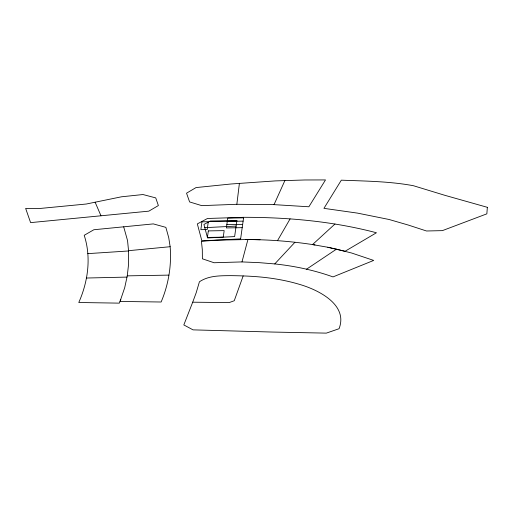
<?xml version="1.0" encoding="UTF-8"?>
<svg xmlns="http://www.w3.org/2000/svg" width="513" height="513" viewBox="0 0 513 513"><rect width="100%" height="100%" fill="white"/><g stroke="black" fill="none" stroke-linecap="round" stroke-linejoin="round"><path stroke-width="0.77" d="M127.262 275.859L128.609 264.067L128.539 250.684L170.149 246.715C171.688 265.516 168.501 284.657 161.127 302.01L120.023 301.439L124.71 287.665L127.262 275.859L168.88 275.115M236.846 204.289L274.032 204.636L308.871 206.777L325.499 179.928L304.793 179.98L275.224 180.909L230.946 184L196.024 187.578L186.533 193.189L189.611 201.936L201.763 205.642L236.846 204.289L239.411 183.276M240.533 239.539L243.662 217.307C288.306 217.294 333.181 221.359 376.446 232.761L345.025 251.287L327.801 247.253L312.526 244.592L334.97 224.008M247.933 239.52L216.755 240.18L201.417 241.277L202.308 249.568L202.391 258.802L214.062 262.739L241.976 261.919L247.933 239.52C270.37 239.699 292.808 241.437 314.976 244.945M243.162 275.923L234.255 300.727L229.253 302.574L192.702 302.202L183.827 324.934L193.042 329.865L272.935 332.065L326.339 333.123L339.055 328.718C348.423 304.741 318.349 289.903 299.951 284.51C283.567 279.572 266.516 277.084 249.446 276.218C243.22 275.859 236.987 275.718 230.747 275.641C219.949 275.744 208.804 275.539 199.429 281.772L196.19 292.743L192.702 302.202M120.805 299.47L119.337 303.138L78.778 302.503C88.05 281.637 91.417 257.289 84.196 235.307L93.866 229.741L153.31 223.899L165.866 227.362L168.745 237.737L170.149 246.715M274.032 204.636L284.907 180.525M277.495 240.68L290.108 218.871M241.976 261.919L259.296 262.656L274.75 263.932L294.924 242.283M306.511 269.21L336.438 249.183L351.7 253.037L373.682 260.424L333.008 276.911C314.225 270.191 294.577 266.01 274.75 263.932M100.984 215.787L30.607 222.623L25.65 208.413L39.828 208.483L86.274 204.02L121.523 196.793L142.98 194.536L155.734 197.903L158.382 205.559L148.834 211.151L100.984 215.787L95.123 202.205M87.787 253.64L128.571 250.966L127.551 240.616L123.684 226.81M204.79 227.669L236.108 226.092M240.629 238.898L201.872 240.853L197.332 223.899L207.489 218.487L243.662 217.307M86.511 278.027L126.98 277.091M243.585 217.858L227.746 218.121L226.368 227.932L242.207 227.669M209.342 221.565L236.807 221.103M227.291 221.392L243.124 221.129M226.829 224.662L242.662 224.399M245.759 239.488L260.104 239.757M327.801 247.253L336.438 249.183M487.35 207.316L486.85 213.844L442.379 230.632L426.502 230.991L408.188 225.021L389.066 219.487L357.439 213.107L323.94 208.349L341.331 180.166C365.384 181.115 389.707 181.313 413.414 185.719L444.951 195.344L487.35 207.316M201.955 221.821L200.852 229.67L207.188 229.561L208.291 221.712L201.955 221.821M208.329 230.895L207.406 237.436L223.245 237.166L224.162 230.626L208.329 230.895M236.884 220.552L234.633 236.589L207.547 237.961L203.93 224.45L210.407 220.994L236.884 220.552"/></g></svg>
